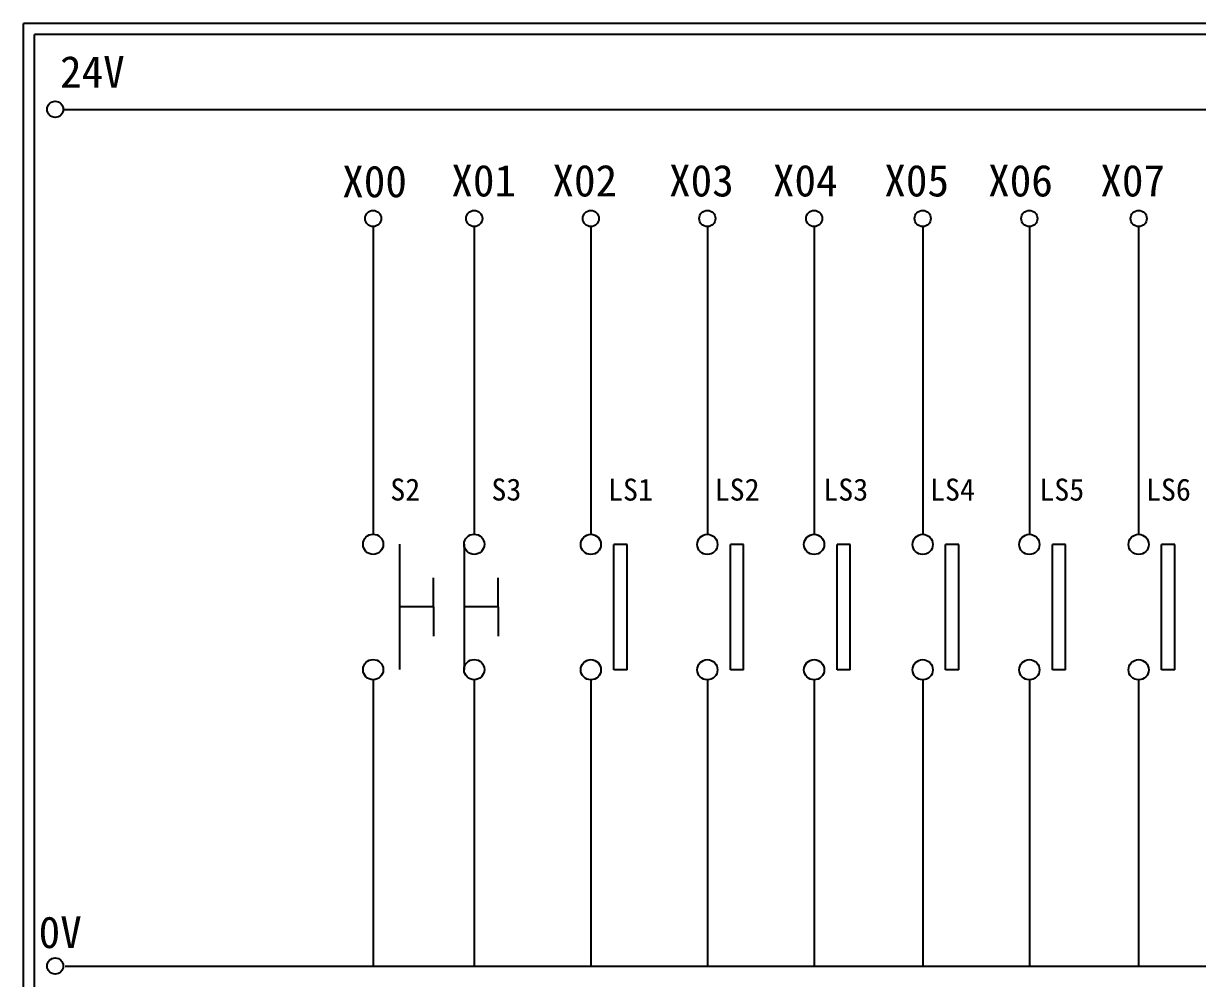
# Model space of a CAD drawing. Extents: x 325 to 612, y 3 to 207.
# Drawn here: x 325.3 to 458.6, y 98.5 to 207 of the extents above; entities that cross this region are included whole.
import ezdxf

# ---------------------------------------------------------------- set-up
doc = ezdxf.new("R2010")
doc.units = 0
doc.layers.get('0').update_dxf_attribs({"linetype": 'CONTINUOUS'})
doc.layers.add('圖框層', color=7, linetype='CONTINUOUS')
doc.layers.add('標尺寸層', color=3, linetype='CONTINUOUS')
doc.styles.add('STSL', font='KAIU.TTF')

msp = doc.modelspace()

# ---------------------------------------------------------------- linework, layer by layer
for p, q in [((393.85, 147.83), (392.35, 147.83)), ((407.08, 147.83), (405.58, 147.83)), ((419.2, 147.83), (417.69, 147.83)), ((431.53, 147.83), (430.02, 147.83)), ((443.64, 147.83), (442.14, 147.83)), ((456.05, 147.83), (454.55, 147.83)), ((371.89, 140.73), (371.89, 144.04)), ((379.22, 140.73), (379.22, 144.04)), ((371.89, 140.73), (371.89, 137.42)), ((379.22, 140.73), (379.22, 137.42)), ((393.85, 133.6), (392.35, 133.6)), ((407.08, 133.6), (405.58, 133.6)), ((419.2, 133.6), (417.69, 133.6)), ((431.53, 133.6), (430.02, 133.6)), ((443.64, 133.6), (442.14, 133.6)), ((456.05, 133.6), (454.55, 133.6))]:
    msp.add_line(p, q)
at = {"layer": '圖框層', "color": 7}
for p, q in [((612.32, 206.97), (325.32, 206.97)), ((325.32, 3), (325.32, 206.97)), ((611.07, 205.72), (326.57, 205.72)), ((326.57, 4.25), (326.57, 205.72))]:
    msp.add_line(p, q, dxfattribs=at)
at = {"layer": '標尺寸層', "color": 7}
for p, q in [((329.84, 197.22), (607.44, 197.22)), ((365.02, 183.91), (365.02, 148.99)), ((376.5, 183.91), (376.5, 148.99)), ((389.74, 183.91), (389.74, 148.99)), ((402.97, 183.91), (402.97, 148.99)), ((415.09, 183.91), (415.09, 148.99)), ((427.42, 183.91), (427.42, 148.99)), ((439.53, 183.91), (439.53, 148.99)), ((451.94, 183.91), (451.94, 148.99)), ((368.03, 147.84), (368.03, 133.61)), ((375.35, 147.84), (375.35, 133.61)), ((392.35, 133.6), (392.35, 147.83)), ((393.85, 133.6), (393.85, 147.83)), ((405.58, 133.6), (405.58, 147.83)), ((407.08, 133.6), (407.08, 147.83)), ((417.69, 133.6), (417.69, 147.83)), ((419.2, 133.6), (419.2, 147.83)), ((430.02, 133.6), (430.02, 147.83)), ((431.53, 133.6), (431.53, 147.83)), ((442.14, 133.6), (442.14, 147.83)), ((443.64, 133.6), (443.64, 147.83)), ((454.55, 133.6), (454.55, 147.83)), ((456.05, 133.6), (456.05, 147.83)), ((371.89, 140.73), (368.03, 140.73)), ((379.22, 140.73), (375.35, 140.73)), ((365.02, 132.46), (365.02, 99.96)), ((376.5, 132.46), (376.5, 99.96)), ((389.74, 132.46), (389.74, 99.96)), ((402.97, 132.46), (402.97, 99.96)), ((402.97, 132.45), (402.97, 99.96)), ((415.09, 132.46), (415.09, 99.96)), ((415.09, 132.45), (415.09, 99.96)), ((427.42, 132.46), (427.42, 99.96)), ((427.42, 132.45), (427.42, 99.96)), ((439.53, 132.46), (439.53, 99.96)), ((439.53, 132.45), (439.53, 99.96)), ((451.94, 132.46), (451.94, 99.96)), ((451.94, 132.45), (451.94, 99.96)), ((330.05, 99.96), (607.92, 99.96))]:
    msp.add_line(p, q, dxfattribs=at)
for centre, radius in [((328.92, 197.22), 0.92), ((365.02, 184.83), 0.92), ((376.5, 184.83), 0.92), ((389.74, 184.83), 0.92), ((402.97, 184.83), 0.92), ((415.09, 184.83), 0.92), ((427.42, 184.83), 0.92), ((439.53, 184.83), 0.92), ((451.94, 184.83), 0.92), ((365.02, 147.84), 1.15), ((376.5, 147.84), 1.15), ((389.74, 147.83), 1.15), ((402.97, 147.83), 1.15), ((415.09, 147.83), 1.15), ((427.42, 147.83), 1.15), ((439.53, 147.83), 1.15), ((451.94, 147.83), 1.15), ((365.02, 133.61), 1.15), ((376.5, 133.61), 1.15), ((389.74, 133.6), 1.15), ((402.97, 133.6), 1.15), ((415.09, 133.6), 1.15), ((427.42, 133.6), 1.15), ((439.53, 133.6), 1.15), ((451.94, 133.6), 1.15), ((328.92, 99.96), 0.92)]:
    msp.add_circle(centre, radius, dxfattribs=at)

# ---------------------------------------------------------------- texts
at = {"layer": '圖框層', "color": 4, "style": 'STSL'}
for s, height, p in [('24V', 3.6, (329.47, 199.68)), ('X00', 3.6, (361.51, 187.24)), ('X01', 3.6, (373.9, 187.33)), ('X02', 3.6, (385.38, 187.33)), ('X03', 3.6, (398.62, 187.33)), ('X04', 3.6, (410.41, 187.33)), ('X05', 3.6, (423.06, 187.33)), ('X06', 3.6, (434.85, 187.33)), ('X07', 3.6, (447.59, 187.33)), ('S2', 2.5, (366.97, 152.81)), ('S3', 2.5, (378.45, 152.81)), ('LS1', 2.5, (391.69, 152.8)), ('LS2', 2.5, (403.8, 152.8)), ('LS3', 2.5, (416.13, 152.8)), ('LS4', 2.5, (428.25, 152.8)), ('LS5', 2.5, (440.66, 152.8)), ('LS6', 2.5, (452.77, 152.8)), ('0V', 3.6, (327.04, 102))]:
    msp.add_text(s, height=height, dxfattribs=at).set_placement(p)

doc.saveas('drawing.dxf')
